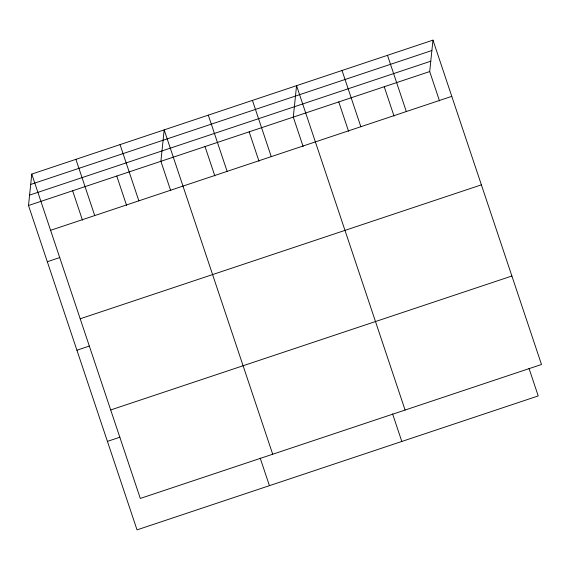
<?xml version="1.0" encoding="UTF-8"?>
<svg xmlns="http://www.w3.org/2000/svg" width="570" height="570" viewBox="0 0 570 570"><rect width="100%" height="100%" fill="white"/><g stroke="black" fill="none" stroke-linecap="round" stroke-linejoin="round"><path stroke-width="0.85" d="M529.003 368.377L538.222 395.929L137.028 529.865L28.5 205.506L31.778 174.071L432.972 40.135L541.5 364.494L140.305 498.436L31.778 174.071M439.52 100.94L429.695 71.564L432.972 40.135M30.695 184.445L431.889 50.509M29.583 195.132L430.778 61.197M28.5 205.506L429.695 71.564M50.587 230.301L451.782 96.359M47.31 261.73L59.8 257.562M80.199 318.78L481.386 184.844M76.921 350.215L89.412 346.047M110.701 409.951L511.896 276.008M107.424 441.38L119.914 437.211M387.5 55.311L406.317 111.542M384.223 86.747L394.055 116.116M342.036 70.495L360.846 126.718M338.758 101.923L348.584 131.299M405.092 410.037L296.564 85.671L293.286 117.107L303.119 146.476M392.602 413.92L401.814 441.465M252.432 100.405L271.249 156.629M249.154 131.841L258.987 161.21M208.299 115.14L227.117 171.363M205.022 146.576L214.854 175.945M272.702 454.233L164.167 129.875L160.897 161.303L170.722 190.679M260.205 458.116L269.425 485.668M120.042 144.609L138.852 200.832M116.764 176.037L126.59 205.407M75.91 159.336L94.72 215.567M72.632 190.772L82.458 220.141"/></g></svg>
